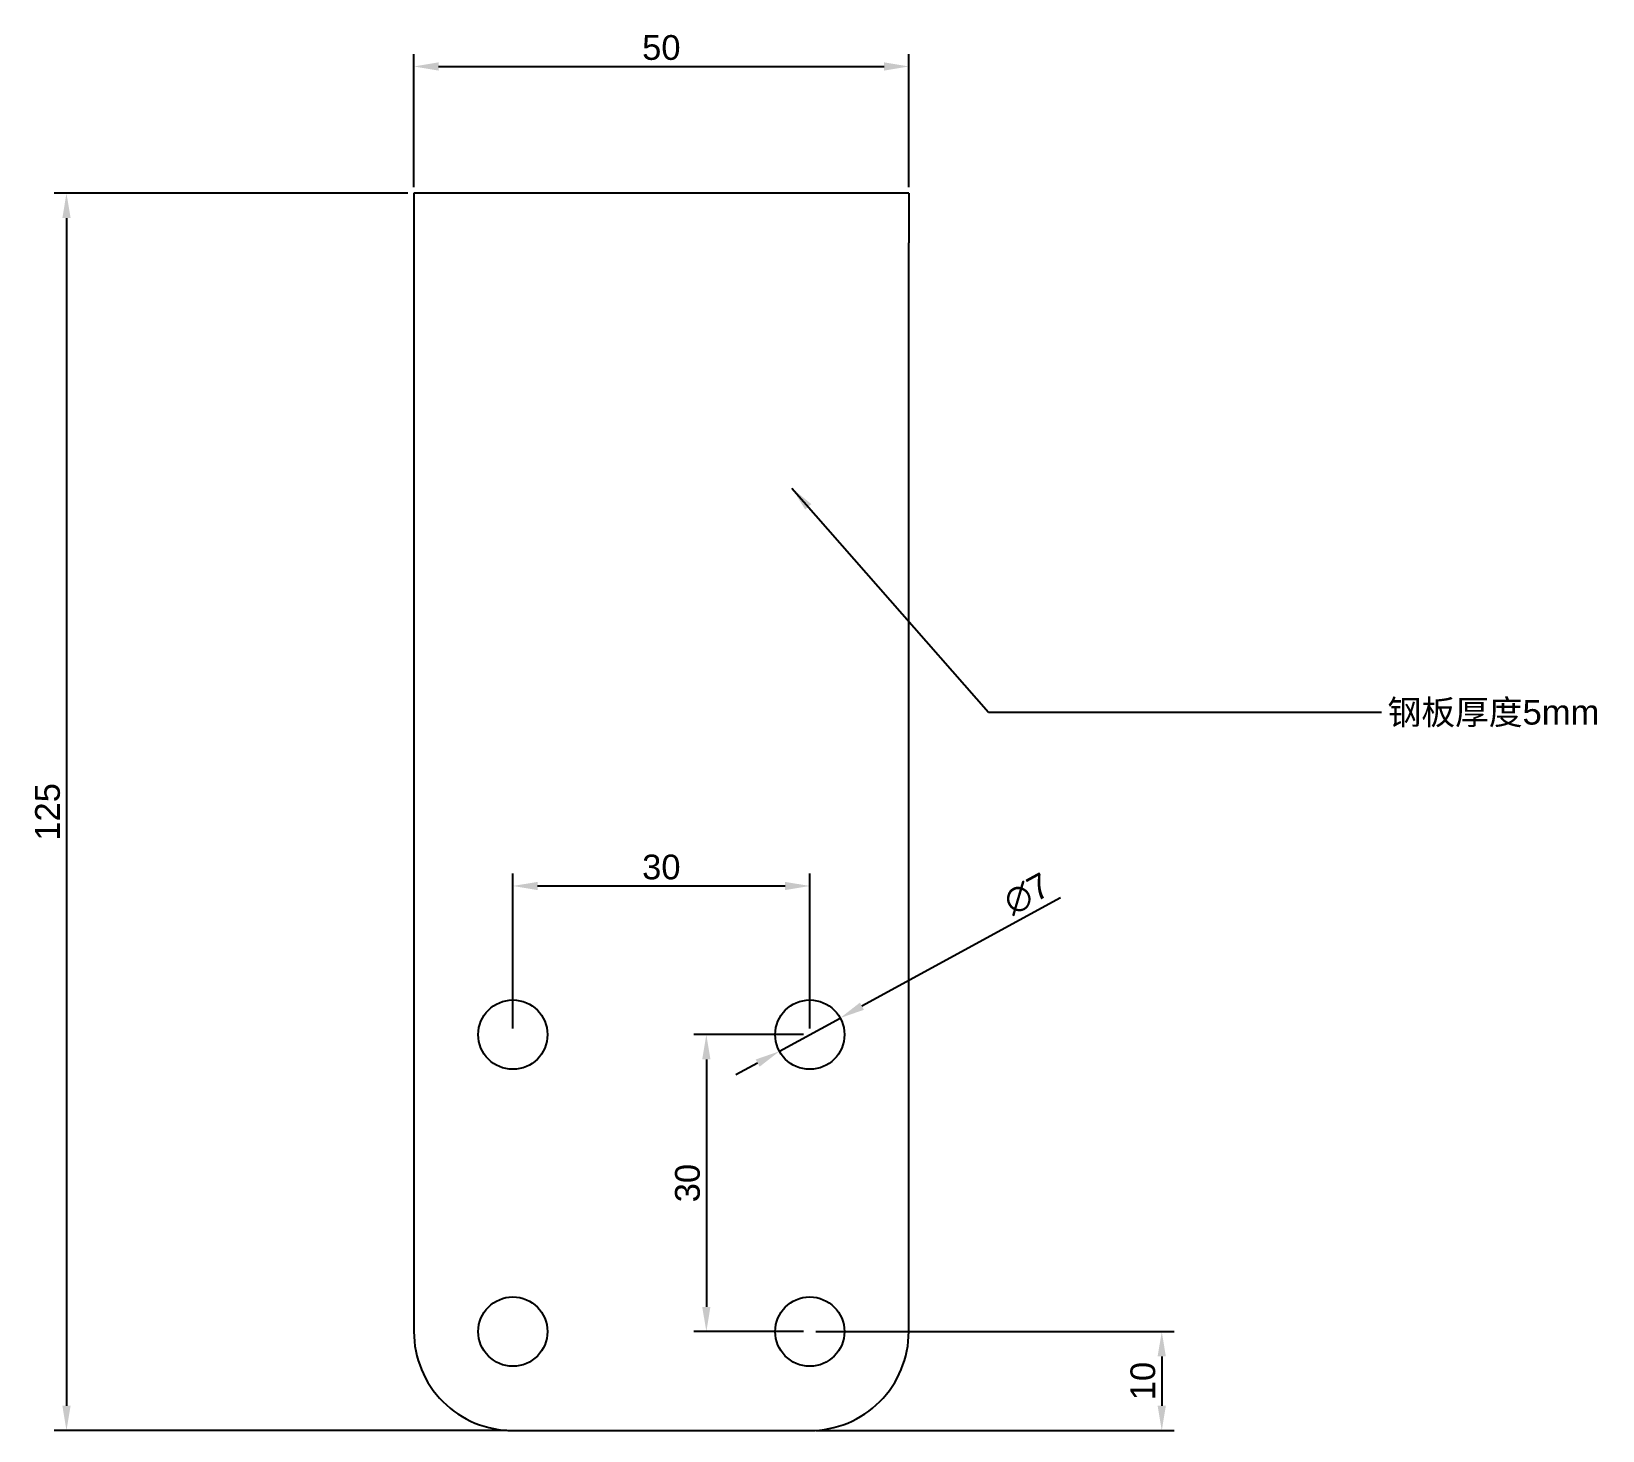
# Model space of a CAD drawing. Header units: millimetres. Extents: x -39 to 120, y 0 to 141.
import ezdxf

# ---------------------------------------------------------------- set-up
doc = ezdxf.new("R2010")
doc.units = ezdxf.units.MM
doc.styles.get("Standard").update_dxf_attribs({"font": 'arial.ttf'})
doc.dimstyles.new('ISO-25', dxfattribs={"dimtxt": 2.5, "dimasz": 2.5, "dimexe": 1.25, "dimexo": 0.625, "dimtad": 1, "dimtxsty": 'Standard', "dimcen": 2.5, "dimadec": 0, "dimazin": 0, "dimtfac": 1, "dimtmove": 0, "dimatfit": 3, "dimfxl": 1, "dimarcsym": 0})

# ---------------------------------------------------------------- blocks, each defined once
blk = doc.blocks.new('*D13')
at = {"color": 0, "lineweight": -2, "transparency": 16777216}
for p, q in [((10, 40.62), (10, 56.27)), ((40, 40.62), (40, 56.27)), ((12.5, 55.02), (37.5, 55.02))]:
    blk.add_line(p, q, dxfattribs=at)
at = {"color": 0, "transparency": 16777216}
for points in [[(12.5, 55.43), (12.5, 54.6), (10, 55.02)], [(37.5, 55.43), (37.5, 54.6), (40, 55.02)]]:
    blk.add_solid(points, dxfattribs=at)
at = {"layer": 'Defpoints', "color": 0, "transparency": 16777216}
for p in [(40, 55.02), (10, 40), (40, 40)]:
    blk.add_point(p, dxfattribs=at)
at = {"color": 0, "transparency": 16777216, "insert": (25, 56.92), "char_height": 2.5, "attachment_point": 5}
blk.add_mtext('30', dxfattribs=at)
blk = doc.blocks.new('*D14')
at = {"color": 0, "lineweight": -2, "transparency": 16777216}
for p, q in [((39.38, 40), (28.3, 40)), ((29.55, 37.5), (29.55, 12.5)), ((39.38, 10), (28.3, 10))]:
    blk.add_line(p, q, dxfattribs=at)
at = {"color": 0, "transparency": 16777216}
for points in [[(29.13, 37.5), (29.96, 37.5), (29.55, 40)], [(29.13, 12.5), (29.96, 12.5), (29.55, 10)]]:
    blk.add_solid(points, dxfattribs=at)
at = {"layer": 'Defpoints', "color": 0, "transparency": 16777216}
for p in [(40, 40), (29.55, 10), (40, 10)]:
    blk.add_point(p, dxfattribs=at)
at = {"color": 0, "transparency": 16777216, "insert": (27.65, 25), "char_height": 2.5, "attachment_point": 5, "rotation": 90}
blk.add_mtext('30', dxfattribs=at)
blk = doc.blocks.new('*D15')
at = {"color": 0, "lineweight": -2, "transparency": 16777216}
for p, q in [((40.62, 10), (76.81, 10)), ((75.56, 7.5), (75.56, 2.5)), ((40.62, 0), (76.81, 0))]:
    blk.add_line(p, q, dxfattribs=at)
at = {"color": 0, "transparency": 16777216}
for points in [[(75.14, 7.5), (75.97, 7.5), (75.56, 10)], [(75.14, 2.5), (75.97, 2.5), (75.56, 0)]]:
    blk.add_solid(points, dxfattribs=at)
at = {"layer": 'Defpoints', "color": 0, "transparency": 16777216}
for p in [(40, 10), (40, 0), (75.56, 0)]:
    blk.add_point(p, dxfattribs=at)
at = {"color": 0, "transparency": 16777216, "insert": (73.66, 5), "char_height": 2.5, "attachment_point": 5, "rotation": 90}
blk.add_mtext('10', dxfattribs=at)
blk = doc.blocks.new('*D16')
at = {"color": 0, "lineweight": -2, "transparency": 16777216}
for p, q in [((65.34, 53.83), (45.27, 42.87)), ((36.93, 38.32), (43.07, 41.68)), ((34.73, 37.13), (32.54, 35.93))]:
    blk.add_line(p, q, dxfattribs=at)
at = {"color": 0, "transparency": 16777216}
for points in [[(45.07, 43.24), (45.47, 42.51), (43.07, 41.68)], [(34.53, 37.49), (34.93, 36.76), (36.93, 38.32)]]:
    blk.add_solid(points, dxfattribs=at)
at = {"layer": 'Defpoints', "color": 0, "transparency": 16777216}
for p in [(43.07, 41.68), (36.93, 38.32)]:
    blk.add_point(p, dxfattribs=at)
at = {"color": 0, "transparency": 16777216, "insert": (61.94, 54.21), "char_height": 2.5, "attachment_point": 5, "rotation": 28.6152}
blk.add_mtext('∅7', dxfattribs=at)
blk = doc.blocks.new('*D21')
at = {"color": 0, "lineweight": -2, "transparency": 16777216}
for p, q in [((-0.62, 125), (-36.35, 125)), ((-35.1, 122.5), (-35.1, 2.5)), ((9.38, 0), (-36.35, 0))]:
    blk.add_line(p, q, dxfattribs=at)
at = {"color": 0, "transparency": 16777216}
for points in [[(-35.51, 122.5), (-34.68, 122.5), (-35.1, 125)], [(-35.51, 2.5), (-34.68, 2.5), (-35.1, 0)]]:
    blk.add_solid(points, dxfattribs=at)
at = {"layer": 'Defpoints', "color": 0, "transparency": 16777216}
for p in [(0, 125), (-35.1, 0), (10, 0)]:
    blk.add_point(p, dxfattribs=at)
at = {"color": 0, "transparency": 16777216, "insert": (-37, 62.5), "char_height": 2.5, "attachment_point": 5, "rotation": 90}
blk.add_mtext('125', dxfattribs=at)
blk = doc.blocks.new('*D22')
at = {"color": 0, "lineweight": -2, "transparency": 16777216}
for p, q in [((0, 125.62), (0, 139.06)), ((50, 125.62), (50, 139.06)), ((2.5, 137.81), (47.5, 137.81))]:
    blk.add_line(p, q, dxfattribs=at)
at = {"color": 0, "transparency": 16777216}
for points in [[(2.5, 138.23), (2.5, 137.39), (0, 137.81)], [(47.5, 138.23), (47.5, 137.39), (50, 137.81)]]:
    blk.add_solid(points, dxfattribs=at)
at = {"layer": 'Defpoints', "color": 0, "transparency": 16777216}
for p in [(50, 137.81), (0, 125), (50, 125)]:
    blk.add_point(p, dxfattribs=at)
at = {"color": 0, "transparency": 16777216, "insert": (25, 139.71), "char_height": 2.5, "attachment_point": 5}
blk.add_mtext('50', dxfattribs=at)

msp = doc.modelspace()

# ---------------------------------------------------------------- linework, layer by layer
at = {"color": 0}
for p, q in [((50, 125), (0, 125)), ((0, 125), (0, 120)), ((50, 125), (50, 120))]:
    msp.add_line(p, q, dxfattribs=at)
msp.add_lwpolyline([(0, 120), (0, 10, 0.4142136), (10, 0), (40, 0, 0.4142136), (50, 10), (50, 120)], format="xyb", dxfattribs=at)
for centre in [(10, 40), (40, 40), (10, 10), (40, 10)]:
    msp.add_circle(centre, 3.5, dxfattribs=at)

# ---------------------------------------------------------------- texts
at = {"color": 3, "insert": (98.368, 73.823), "char_height": 2.5, "width": 23.66583, "attachment_point": 1}
msp.add_mtext('{\\fSimSun|b0|i0|c134|p2;钢板厚度}5mm', dxfattribs=at)

# ---------------------------------------------------------------- dimensions: what is measured, and where the dimension line sits
at = {"color": 3}
for base, p1, p2, picture, middle in [((50, 137.809), (0, 125), (50, 125), '*D22', (25, 139.71)), ((40, 55.016), (10, 40), (40, 40), '*D13', (25, 56.919))]:
    dim = msp.add_linear_dim(base=base, p1=p1, p2=p2, dimstyle='ISO-25', dxfattribs=at)
    dim.commit()
    dim.dimension.update_dxf_attribs({"geometry": picture, "text_midpoint": middle})
for base, p1, p2, picture, middle in [((-35.097, 0), (0, 125), (10, 0), '*D21', (-36.999, 62.5)), ((29.548, 10), (40, 40), (40, 10), '*D14', (27.646, 25)), ((75.558, 0), (40, 10), (40, 0), '*D15', (73.656, 5))]:
    dim = msp.add_linear_dim(base=base, p1=p1, p2=p2, angle=90, dimstyle='ISO-25', dxfattribs=at)
    dim.commit()
    dim.dimension.update_dxf_attribs({"geometry": picture, "text_midpoint": middle})
dim = msp.add_diameter_dim_2p(p1=(36.928, 38.324), p2=(43.072, 41.676), dimstyle='ISO-25', dxfattribs=at)
dim.commit()
dim.dimension.update_dxf_attribs({"geometry": '*D16', "text_midpoint": (62.88, 52.483), "dimtype": 163})

# ---------------------------------------------------------------- leaders
at = {"color": 3, "annotation_type": 0, "has_hookline": 1, "hookline_direction": 0, "text_width": 21.726}
msp.add_leader([(38.196, 95.207), (58.045, 72.573), (97.743, 72.573)], dimstyle='ISO-25', override={"dimgap": 0.625, "dimtad": 0}, dxfattribs=at)

doc.saveas('drawing.dxf')
